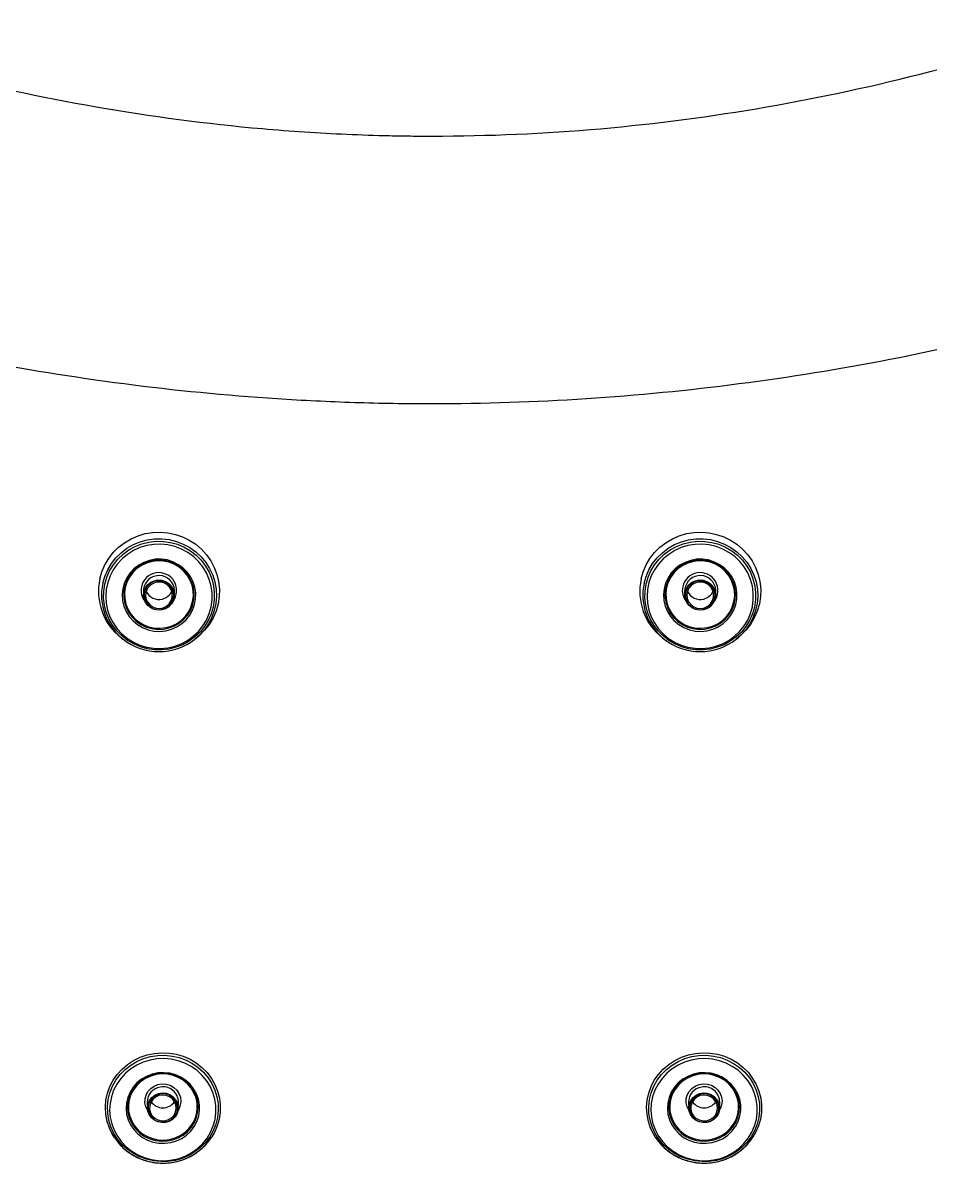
# Model space of a CAD drawing. Extents: x 527 to 611, y 788 to 934.
# Drawn here: x 584.43 to 597.96, y 833.07 to 850.08 of the extents above; entities that cross this region are included whole.
import ezdxf

# ---------------------------------------------------------------- set-up
doc = ezdxf.new("R2010")
doc.units = 0
doc.header["$MEASUREMENT"] = 0
doc.layers.add('1', color=4, linetype='Continuous')
doc.layers.add('GEOMETRY', color=3, linetype='Continuous', lineweight=25)

# ---------------------------------------------------------------- blocks, each defined once
blk = doc.blocks.new('2026_FLAIR')
at = {"layer": 'GEOMETRY'}
for p, q in [((59.157, 38.231), (59.16, 38.17)), ((59.62, 38.17), (59.622, 38.231)), ((67.228, 38.231), (67.231, 38.17)), ((67.691, 38.17), (67.693, 38.231)), ((58.826, 37.544), (58.853, 37.522)), ((59.926, 37.522), (59.954, 37.544)), ((66.897, 37.544), (66.924, 37.522)), ((67.997, 37.522), (68.025, 37.544)), ((59.215, 30.617), (59.218, 30.528)), ((59.424, 30.742), (59.411, 30.741)), ((59.678, 30.528), (59.68, 30.617)), ((67.286, 30.617), (67.289, 30.528)), ((67.494, 30.742), (67.482, 30.741)), ((67.749, 30.528), (67.751, 30.617)), ((58.686, 30.151), (58.72, 30.099)), ((58.72, 30.097), (58.833, 29.961)), ((60.176, 30.099), (60.21, 30.151)), ((66.757, 30.151), (66.79, 30.099)), ((66.791, 30.097), (66.903, 29.961)), ((68.247, 30.099), (68.281, 30.151))]:
    blk.add_line(p, q, dxfattribs=at)
at = {"layer": 'GEOMETRY', "flags": 128}
for points in [[(58.509, 38.42), (58.539, 38.527), (58.583, 38.629), (58.64, 38.725), (58.709, 38.813), (58.788, 38.893), (58.877, 38.961), (58.974, 39.019), (59.078, 39.064), (59.186, 39.096), (59.298, 39.114), (59.411, 39.118), (59.524, 39.109), (59.634, 39.085), (59.741, 39.049), (59.842, 38.999), (59.937, 38.937), (60.022, 38.865), (60.098, 38.782), (60.162, 38.691), (60.214, 38.592), (60.253, 38.488), (60.279, 38.38), (60.291, 38.269), (60.288, 38.158), (60.271, 38.048), (60.241, 37.941), (60.196, 37.839), (60.14, 37.743), (60.071, 37.655), (59.992, 37.575), (59.954, 37.544)], [(66.579, 38.42), (66.61, 38.527), (66.654, 38.629), (66.711, 38.725), (66.78, 38.813), (66.859, 38.893), (66.948, 38.961), (67.045, 39.019), (67.148, 39.064), (67.257, 39.096), (67.368, 39.114), (67.482, 39.118), (67.594, 39.109), (67.705, 39.085), (67.812, 39.049), (67.913, 38.999), (68.007, 38.937), (68.093, 38.865), (68.168, 38.782), (68.233, 38.691), (68.285, 38.592), (68.324, 38.488), (68.35, 38.38), (68.362, 38.269), (68.359, 38.158), (68.342, 38.048), (68.311, 37.941), (68.267, 37.839), (68.21, 37.743), (68.142, 37.655), (68.062, 37.575), (68.025, 37.544)], [(58.552, 38.355), (58.582, 38.459), (58.625, 38.558), (58.681, 38.651), (58.748, 38.736), (58.826, 38.812), (58.913, 38.877), (59.008, 38.932), (59.109, 38.973), (59.215, 39.002), (59.324, 39.017), (59.434, 39.018), (59.543, 39.006), (59.65, 38.98), (59.752, 38.941), (59.848, 38.889), (59.937, 38.826), (60.017, 38.752), (60.087, 38.668), (60.145, 38.577), (60.191, 38.479), (60.223, 38.376), (60.242, 38.27), (60.247, 38.162), (60.238, 38.055), (60.215, 37.949), (60.178, 37.848), (60.129, 37.752), (60.067, 37.662), (59.994, 37.582), (59.926, 37.522)], [(58.582, 38.343), (58.611, 38.445), (58.654, 38.542), (58.71, 38.633), (58.777, 38.717), (58.854, 38.79), (58.941, 38.854), (59.036, 38.905), (59.136, 38.944), (59.241, 38.97), (59.348, 38.983), (59.457, 38.981), (59.564, 38.966), (59.668, 38.937), (59.767, 38.894), (59.86, 38.84), (59.944, 38.774), (60.02, 38.698), (60.084, 38.613), (60.137, 38.52), (60.177, 38.422), (60.203, 38.319), (60.215, 38.213), (60.214, 38.107), (60.198, 38.002), (60.168, 37.9), (60.125, 37.803), (60.07, 37.712), (60.003, 37.629), (59.925, 37.555), (59.838, 37.491), (59.744, 37.44), (59.644, 37.401), (59.539, 37.375), (59.431, 37.363), (59.323, 37.364), (59.216, 37.38), (59.112, 37.409), (59.013, 37.451), (58.92, 37.505), (58.835, 37.571), (58.76, 37.647), (58.696, 37.732), (58.643, 37.825), (58.603, 37.924), (58.577, 38.027), (58.564, 38.132), (58.566, 38.238), (58.582, 38.343)], [(59.903, 38.754), (59.818, 38.816), (59.725, 38.866), (59.626, 38.903), (59.523, 38.927), (59.418, 38.938), (59.312, 38.935), (59.207, 38.917), (59.106, 38.887), (59.01, 38.843), (58.92, 38.787), (58.839, 38.72), (58.768, 38.643), (58.708, 38.558), (58.66, 38.465), (58.625, 38.367), (58.604, 38.265), (58.597, 38.161), (58.603, 38.057), (58.624, 37.955), (58.659, 37.857), (58.707, 37.764), (58.767, 37.678), (58.838, 37.601), (58.918, 37.534), (59.008, 37.478), (59.104, 37.434), (59.205, 37.403), (59.309, 37.386), (59.415, 37.382), (59.521, 37.392), (59.624, 37.416), (59.723, 37.453), (59.816, 37.503), (59.901, 37.565), (59.977, 37.637), (60.043, 37.719), (60.097, 37.808), (60.139, 37.904), (60.167, 38.004), (60.181, 38.107), (60.181, 38.211), (60.168, 38.314), (60.14, 38.414), (60.098, 38.51), (60.045, 38.6), (59.979, 38.681), (59.903, 38.754)], [(66.623, 38.355), (66.652, 38.459), (66.696, 38.558), (66.751, 38.651), (66.819, 38.736), (66.897, 38.812), (66.984, 38.877), (67.079, 38.932), (67.18, 38.973), (67.286, 39.002), (67.395, 39.017), (67.505, 39.018), (67.614, 39.006), (67.72, 38.98), (67.823, 38.941), (67.919, 38.889), (68.008, 38.826), (68.088, 38.752), (68.158, 38.668), (68.216, 38.577), (68.261, 38.479), (68.294, 38.376), (68.313, 38.27), (68.318, 38.162), (68.309, 38.055), (68.286, 37.949), (68.249, 37.848), (68.199, 37.752), (68.138, 37.662), (68.065, 37.582), (67.997, 37.522)], [(66.653, 38.343), (66.682, 38.445), (66.725, 38.542), (66.781, 38.633), (66.848, 38.717), (66.925, 38.79), (67.012, 38.854), (67.107, 38.905), (67.207, 38.944), (67.312, 38.97), (67.419, 38.983), (67.527, 38.981), (67.634, 38.966), (67.738, 38.937), (67.838, 38.894), (67.93, 38.84), (68.015, 38.774), (68.09, 38.698), (68.155, 38.613), (68.208, 38.52), (68.247, 38.422), (68.274, 38.319), (68.286, 38.213), (68.285, 38.107), (68.269, 38.002), (68.239, 37.9), (68.196, 37.803), (68.141, 37.712), (68.074, 37.629), (67.996, 37.555), (67.909, 37.491), (67.815, 37.44), (67.714, 37.401), (67.61, 37.375), (67.502, 37.363), (67.394, 37.364), (67.287, 37.38), (67.183, 37.409), (67.084, 37.451), (66.991, 37.505), (66.906, 37.571), (66.831, 37.647), (66.767, 37.732), (66.714, 37.825), (66.674, 37.924), (66.648, 38.027), (66.635, 38.132), (66.637, 38.238), (66.653, 38.343)], [(67.974, 38.754), (67.889, 38.816), (67.796, 38.866), (67.697, 38.903), (67.594, 38.927), (67.488, 38.938), (67.382, 38.935), (67.278, 38.917), (67.177, 38.887), (67.08, 38.843), (66.991, 38.787), (66.91, 38.72), (66.839, 38.643), (66.779, 38.558), (66.731, 38.465), (66.696, 38.367), (66.675, 38.265), (66.667, 38.161), (66.674, 38.057), (66.695, 37.955), (66.73, 37.857), (66.778, 37.764), (66.837, 37.678), (66.908, 37.601), (66.989, 37.534), (67.079, 37.478), (67.175, 37.434), (67.276, 37.403), (67.38, 37.386), (67.486, 37.382), (67.592, 37.392), (67.695, 37.416), (67.794, 37.453), (67.887, 37.503), (67.972, 37.565), (68.048, 37.637), (68.114, 37.719), (68.168, 37.808), (68.21, 37.904), (68.238, 38.004), (68.252, 38.107), (68.252, 38.211), (68.238, 38.314), (68.211, 38.414), (68.169, 38.51), (68.115, 38.6), (68.05, 38.681), (67.974, 38.754)], [(59.745, 38.588), (59.673, 38.638), (59.594, 38.677), (59.51, 38.703), (59.422, 38.715), (59.334, 38.713), (59.247, 38.697), (59.164, 38.668), (59.087, 38.626), (59.017, 38.572), (58.958, 38.509), (58.909, 38.436), (58.873, 38.357), (58.85, 38.274), (58.841, 38.187), (58.847, 38.101), (58.866, 38.016), (58.9, 37.936), (58.945, 37.862), (59.003, 37.796), (59.07, 37.74), (59.146, 37.695), (59.228, 37.663), (59.314, 37.644), (59.402, 37.639), (59.49, 37.648), (59.575, 37.671), (59.655, 37.706), (59.729, 37.754), (59.794, 37.813), (59.848, 37.881), (59.89, 37.957), (59.92, 38.039), (59.936, 38.124), (59.937, 38.211), (59.925, 38.296), (59.898, 38.379), (59.859, 38.457), (59.807, 38.527), (59.745, 38.588)], [(59.73, 38.578), (59.66, 38.628), (59.581, 38.665), (59.498, 38.69), (59.412, 38.7), (59.325, 38.697), (59.24, 38.679), (59.159, 38.648), (59.084, 38.605), (59.018, 38.55), (58.962, 38.485), (58.917, 38.411), (58.885, 38.332), (58.868, 38.248), (58.864, 38.163), (58.875, 38.079), (58.899, 37.997), (58.938, 37.92), (58.988, 37.851), (59.049, 37.79), (59.12, 37.741), (59.198, 37.703), (59.282, 37.679), (59.368, 37.668), (59.455, 37.672), (59.54, 37.689), (59.621, 37.72), (59.695, 37.764), (59.762, 37.819), (59.818, 37.884), (59.863, 37.957), (59.894, 38.037), (59.912, 38.12), (59.916, 38.205), (59.905, 38.29), (59.88, 38.372), (59.842, 38.448), (59.792, 38.518), (59.73, 38.578)], [(58.888, 38.293), (58.877, 38.211), (58.88, 38.128), (58.897, 38.046), (58.927, 37.969), (58.97, 37.897), (59.025, 37.833), (59.089, 37.779), (59.162, 37.736), (59.241, 37.705), (59.324, 37.688), (59.409, 37.684), (59.493, 37.694), (59.574, 37.717), (59.651, 37.753), (59.72, 37.801), (59.78, 37.86), (59.83, 37.927), (59.867, 38.002), (59.892, 38.082), (59.903, 38.164), (59.9, 38.247), (59.883, 38.329), (59.852, 38.407), (59.809, 38.478), (59.755, 38.542), (59.69, 38.596), (59.618, 38.639), (59.539, 38.67), (59.456, 38.687), (59.371, 38.691), (59.287, 38.681), (59.206, 38.658), (59.129, 38.622), (59.06, 38.574), (59, 38.515), (58.95, 38.448), (58.912, 38.373), (58.888, 38.293)], [(67.815, 38.588), (67.744, 38.638), (67.665, 38.677), (67.58, 38.703), (67.493, 38.715), (67.405, 38.713), (67.318, 38.697), (67.235, 38.668), (67.158, 38.626), (67.088, 38.572), (67.028, 38.509), (66.98, 38.436), (66.944, 38.357), (66.921, 38.274), (66.912, 38.187), (66.918, 38.101), (66.937, 38.016), (66.97, 37.936), (67.016, 37.862), (67.074, 37.796), (67.141, 37.74), (67.216, 37.695), (67.298, 37.663), (67.385, 37.644), (67.473, 37.639), (67.56, 37.648), (67.646, 37.671), (67.726, 37.706), (67.8, 37.754), (67.864, 37.813), (67.919, 37.881), (67.961, 37.957), (67.991, 38.039), (68.007, 38.124), (68.008, 38.211), (67.996, 38.296), (67.969, 38.379), (67.93, 38.457), (67.878, 38.527), (67.815, 38.588)], [(67.801, 38.578), (67.73, 38.628), (67.652, 38.665), (67.569, 38.69), (67.483, 38.7), (67.396, 38.697), (67.311, 38.679), (67.23, 38.648), (67.155, 38.605), (67.089, 38.55), (67.033, 38.485), (66.988, 38.411), (66.956, 38.332), (66.938, 38.248), (66.935, 38.163), (66.946, 38.079), (66.97, 37.997), (67.008, 37.92), (67.059, 37.851), (67.12, 37.79), (67.191, 37.741), (67.269, 37.703), (67.352, 37.679), (67.439, 37.668), (67.526, 37.672), (67.611, 37.689), (67.692, 37.72), (67.766, 37.764), (67.833, 37.819), (67.889, 37.884), (67.933, 37.957), (67.965, 38.037), (67.983, 38.12), (67.987, 38.205), (67.976, 38.29), (67.951, 38.372), (67.913, 38.448), (67.863, 38.518), (67.801, 38.578)], [(66.959, 38.293), (66.948, 38.211), (66.951, 38.128), (66.968, 38.046), (66.998, 37.969), (67.041, 37.897), (67.096, 37.833), (67.16, 37.779), (67.233, 37.736), (67.312, 37.705), (67.395, 37.688), (67.479, 37.684), (67.564, 37.694), (67.645, 37.717), (67.721, 37.753), (67.791, 37.801), (67.851, 37.86), (67.901, 37.927), (67.938, 38.002), (67.963, 38.082), (67.974, 38.164), (67.971, 38.247), (67.954, 38.329), (67.923, 38.407), (67.88, 38.478), (67.826, 38.542), (67.761, 38.596), (67.689, 38.639), (67.61, 38.67), (67.527, 38.687), (67.442, 38.691), (67.358, 38.681), (67.276, 38.658), (67.2, 38.622), (67.131, 38.574), (67.07, 38.515), (67.021, 38.448), (66.983, 38.373), (66.959, 38.293)], [(59.167, 38.122), (59.16, 38.179), (59.167, 38.235), (59.188, 38.287), (59.221, 38.333), (59.266, 38.37), (59.318, 38.394), (59.374, 38.405), (59.432, 38.402), (59.487, 38.384), (59.536, 38.354), (59.575, 38.313), (59.603, 38.264), (59.618, 38.209), (59.618, 38.153), (59.604, 38.098), (59.577, 38.048), (59.537, 38.006), (59.489, 37.976), (59.434, 37.958), (59.377, 37.954), (59.32, 37.965), (59.268, 37.988), (59.223, 38.024), (59.189, 38.07), (59.167, 38.122)], [(59.603, 38.233), (59.582, 38.283), (59.55, 38.326), (59.507, 38.361), (59.457, 38.383), (59.403, 38.393), (59.348, 38.39), (59.295, 38.373), (59.249, 38.343), (59.211, 38.304), (59.185, 38.256), (59.171, 38.204), (59.172, 38.15), (59.186, 38.097), (59.212, 38.05), (59.25, 38.011), (59.297, 37.982), (59.35, 37.965), (59.405, 37.962), (59.459, 37.973), (59.509, 37.996), (59.551, 38.031), (59.583, 38.075), (59.603, 38.125), (59.61, 38.179), (59.603, 38.233)], [(59.196, 38.128), (59.217, 38.079), (59.251, 38.037), (59.295, 38.005), (59.346, 37.986), (59.4, 37.982), (59.454, 37.992), (59.502, 38.016), (59.543, 38.051), (59.572, 38.097), (59.588, 38.148), (59.588, 38.201), (59.575, 38.253), (59.547, 38.299), (59.508, 38.336), (59.46, 38.362), (59.407, 38.373), (59.352, 38.371), (59.301, 38.354), (59.256, 38.323), (59.221, 38.283), (59.198, 38.234), (59.19, 38.181), (59.196, 38.128)], [(59.622, 38.231), (59.623, 38.242), (59.615, 38.299)], [(67.238, 38.122), (67.231, 38.179), (67.238, 38.235), (67.259, 38.287), (67.292, 38.333), (67.336, 38.37), (67.389, 38.394), (67.445, 38.405), (67.503, 38.402), (67.558, 38.384), (67.607, 38.354), (67.646, 38.313), (67.674, 38.264), (67.689, 38.209), (67.689, 38.153), (67.675, 38.098), (67.648, 38.048), (67.608, 38.006), (67.56, 37.976), (67.505, 37.958), (67.447, 37.954), (67.391, 37.965), (67.338, 37.988), (67.294, 38.024), (67.26, 38.07), (67.238, 38.122)], [(67.674, 38.233), (67.653, 38.283), (67.62, 38.326), (67.578, 38.361), (67.528, 38.383), (67.473, 38.393), (67.418, 38.39), (67.366, 38.373), (67.32, 38.343), (67.282, 38.304), (67.256, 38.256), (67.242, 38.204), (67.243, 38.15), (67.257, 38.097), (67.283, 38.05), (67.321, 38.011), (67.368, 37.982), (67.421, 37.965), (67.476, 37.962), (67.53, 37.973), (67.58, 37.996), (67.622, 38.031), (67.654, 38.075), (67.674, 38.125), (67.681, 38.179), (67.674, 38.233)], [(67.267, 38.128), (67.288, 38.079), (67.322, 38.037), (67.366, 38.005), (67.417, 37.986), (67.471, 37.982), (67.525, 37.992), (67.573, 38.016), (67.614, 38.051), (67.643, 38.097), (67.658, 38.148), (67.659, 38.201), (67.645, 38.253), (67.618, 38.299), (67.579, 38.336), (67.531, 38.362), (67.478, 38.373), (67.423, 38.371), (67.372, 38.354), (67.327, 38.323), (67.292, 38.283), (67.269, 38.234), (67.261, 38.181), (67.267, 38.128)], [(67.693, 38.231), (67.694, 38.242), (67.686, 38.299)], [(58.72, 30.099), (58.696, 30.137), (58.65, 30.233), (58.616, 30.333), (58.596, 30.437), (58.591, 30.543), (58.599, 30.648), (58.621, 30.751), (58.657, 30.851), (58.706, 30.945), (58.767, 31.033), (58.839, 31.113), (58.921, 31.183), (59.012, 31.242), (59.11, 31.29), (59.213, 31.325), (59.321, 31.347), (59.43, 31.356), (59.54, 31.352), (59.648, 31.334), (59.753, 31.303), (59.853, 31.259), (59.946, 31.203), (60.031, 31.136), (60.107, 31.06), (60.172, 30.974), (60.224, 30.882), (60.264, 30.784), (60.291, 30.681), (60.304, 30.577), (60.303, 30.471), (60.287, 30.367), (60.258, 30.265), (60.216, 30.168), (60.176, 30.099)], [(59.204, 29.767), (59.103, 29.804), (59.008, 29.853), (58.92, 29.914), (58.841, 29.985), (58.773, 30.066), (58.717, 30.154), (58.673, 30.249), (58.642, 30.349), (58.625, 30.451), (58.622, 30.555), (58.633, 30.658), (58.658, 30.759), (58.697, 30.856), (58.748, 30.948), (58.812, 31.032), (58.886, 31.107), (58.97, 31.172), (59.062, 31.227), (59.161, 31.269), (59.264, 31.299), (59.371, 31.315), (59.479, 31.318), (59.587, 31.307), (59.692, 31.283), (59.793, 31.246), (59.888, 31.197), (59.976, 31.136), (60.054, 31.064), (60.122, 30.984), (60.179, 30.895), (60.223, 30.8), (60.254, 30.701), (60.271, 30.598), (60.274, 30.495), (60.263, 30.391), (60.237, 30.29), (60.199, 30.193), (60.147, 30.102), (60.084, 30.018), (60.01, 29.943), (59.926, 29.877), (59.833, 29.823), (59.735, 29.781), (59.631, 29.751), (59.524, 29.735), (59.416, 29.732), (59.309, 29.742), (59.204, 29.767)], [(66.79, 30.099), (66.767, 30.137), (66.72, 30.233), (66.687, 30.333), (66.667, 30.437), (66.661, 30.543), (66.67, 30.648), (66.692, 30.751), (66.728, 30.851), (66.776, 30.945), (66.837, 31.033), (66.91, 31.113), (66.992, 31.183), (67.083, 31.242), (67.181, 31.29), (67.284, 31.325), (67.391, 31.347), (67.501, 31.356), (67.611, 31.352), (67.719, 31.334), (67.824, 31.303), (67.924, 31.259), (68.017, 31.203), (68.102, 31.136), (68.178, 31.06), (68.242, 30.974), (68.295, 30.882), (68.335, 30.784), (68.362, 30.681), (68.375, 30.577), (68.373, 30.471), (68.358, 30.367), (68.329, 30.265), (68.287, 30.168), (68.247, 30.099)], [(67.274, 29.767), (67.173, 29.804), (67.078, 29.853), (66.991, 29.914), (66.912, 29.985), (66.844, 30.066), (66.788, 30.154), (66.744, 30.249), (66.713, 30.349), (66.696, 30.451), (66.693, 30.555), (66.704, 30.658), (66.729, 30.759), (66.768, 30.856), (66.819, 30.948), (66.883, 31.032), (66.957, 31.107), (67.041, 31.172), (67.133, 31.227), (67.232, 31.269), (67.335, 31.299), (67.442, 31.315), (67.55, 31.318), (67.658, 31.307), (67.763, 31.283), (67.864, 31.246), (67.959, 31.197), (68.046, 31.136), (68.125, 31.064), (68.193, 30.984), (68.25, 30.895), (68.294, 30.8), (68.325, 30.701), (68.342, 30.598), (68.345, 30.495), (68.333, 30.391), (68.308, 30.29), (68.27, 30.193), (68.218, 30.102), (68.155, 30.018), (68.08, 29.943), (67.996, 29.877), (67.904, 29.823), (67.806, 29.781), (67.702, 29.751), (67.595, 29.735), (67.487, 29.732), (67.38, 29.742), (67.274, 29.767)], [(58.89, 31.049), (58.82, 30.972), (58.761, 30.888), (58.714, 30.797), (58.68, 30.7), (58.66, 30.6), (58.654, 30.498), (58.663, 30.397), (58.685, 30.298), (58.721, 30.202), (58.77, 30.111), (58.83, 30.028), (58.902, 29.953), (58.984, 29.889), (59.074, 29.835), (59.171, 29.793), (59.272, 29.764), (59.377, 29.748), (59.483, 29.746), (59.588, 29.757), (59.691, 29.781), (59.789, 29.819), (59.882, 29.869), (59.966, 29.93), (60.042, 30.002), (60.107, 30.082), (60.16, 30.17), (60.2, 30.264), (60.227, 30.363), (60.24, 30.464), (60.239, 30.566), (60.223, 30.666), (60.194, 30.764), (60.152, 30.857), (60.097, 30.944), (60.03, 31.024), (59.953, 31.094), (59.868, 31.153), (59.774, 31.201), (59.675, 31.237), (59.571, 31.259), (59.466, 31.268), (59.36, 31.264), (59.256, 31.246), (59.155, 31.215), (59.059, 31.171), (58.97, 31.115), (58.89, 31.049)], [(66.961, 31.049), (66.891, 30.972), (66.832, 30.888), (66.785, 30.797), (66.751, 30.7), (66.731, 30.6), (66.725, 30.498), (66.734, 30.397), (66.756, 30.298), (66.792, 30.202), (66.84, 30.111), (66.901, 30.028), (66.973, 29.953), (67.055, 29.889), (67.145, 29.835), (67.241, 29.793), (67.343, 29.764), (67.448, 29.748), (67.554, 29.746), (67.659, 29.757), (67.762, 29.781), (67.86, 29.819), (67.953, 29.869), (68.037, 29.93), (68.113, 30.002), (68.177, 30.082), (68.23, 30.17), (68.271, 30.264), (68.298, 30.363), (68.311, 30.464), (68.31, 30.566), (68.294, 30.666), (68.265, 30.764), (68.223, 30.857), (68.168, 30.944), (68.101, 31.024), (68.024, 31.094), (67.938, 31.153), (67.845, 31.201), (67.746, 31.237), (67.642, 31.259), (67.537, 31.268), (67.431, 31.264), (67.327, 31.246), (67.226, 31.215), (67.13, 31.171), (67.041, 31.115), (66.961, 31.049)], [(59.062, 30.906), (59.005, 30.842), (58.959, 30.77), (58.925, 30.691), (58.905, 30.609), (58.899, 30.524), (58.908, 30.44), (58.93, 30.358), (58.966, 30.28), (59.014, 30.209), (59.073, 30.147), (59.143, 30.094), (59.22, 30.053), (59.303, 30.024), (59.389, 30.008), (59.478, 30.006), (59.565, 30.017), (59.649, 30.042), (59.729, 30.079), (59.801, 30.128), (59.863, 30.188), (59.915, 30.256), (59.955, 30.332), (59.982, 30.413), (59.995, 30.497), (59.994, 30.581), (59.978, 30.665), (59.949, 30.745), (59.907, 30.819), (59.853, 30.886), (59.789, 30.944), (59.715, 30.991), (59.635, 31.027), (59.55, 31.049), (59.462, 31.058), (59.374, 31.054), (59.288, 31.035), (59.206, 31.004), (59.13, 30.961), (59.062, 30.906)], [(59.078, 30.901), (59.021, 30.838), (58.976, 30.766), (58.944, 30.689), (58.926, 30.607), (58.922, 30.524), (58.932, 30.441), (58.956, 30.361), (58.994, 30.286), (59.044, 30.217), (59.105, 30.158), (59.176, 30.109), (59.253, 30.072), (59.337, 30.048), (59.423, 30.037), (59.51, 30.04), (59.595, 30.056), (59.676, 30.086), (59.751, 30.129), (59.818, 30.182), (59.874, 30.245), (59.919, 30.317), (59.951, 30.394), (59.97, 30.476), (59.974, 30.559), (59.964, 30.642), (59.939, 30.722), (59.902, 30.798), (59.851, 30.866), (59.79, 30.925), (59.72, 30.974), (59.642, 31.011), (59.559, 31.036), (59.473, 31.046), (59.386, 31.044), (59.301, 31.027), (59.219, 30.997), (59.145, 30.955), (59.078, 30.901)], [(59.296, 30.075), (59.379, 30.058), (59.464, 30.054), (59.548, 30.063), (59.629, 30.085), (59.706, 30.12), (59.776, 30.167), (59.836, 30.224), (59.886, 30.29), (59.924, 30.362), (59.949, 30.44), (59.961, 30.521), (59.958, 30.602), (59.942, 30.682), (59.912, 30.758), (59.869, 30.829), (59.815, 30.892), (59.751, 30.945), (59.678, 30.987), (59.6, 31.018), (59.517, 31.035), (59.432, 31.04), (59.348, 31.03), (59.266, 31.008), (59.189, 30.973), (59.12, 30.926), (59.059, 30.869), (59.009, 30.803), (58.971, 30.731), (58.946, 30.653), (58.935, 30.572), (58.937, 30.491), (58.954, 30.411), (58.984, 30.335), (59.027, 30.264), (59.081, 30.201), (59.145, 30.148), (59.217, 30.106), (59.296, 30.075)], [(67.133, 30.906), (67.076, 30.842), (67.029, 30.77), (66.996, 30.691), (66.976, 30.609), (66.97, 30.524), (66.979, 30.44), (67.001, 30.358), (67.037, 30.28), (67.085, 30.209), (67.144, 30.147), (67.213, 30.094), (67.29, 30.053), (67.373, 30.024), (67.46, 30.008), (67.548, 30.006), (67.636, 30.017), (67.72, 30.042), (67.8, 30.079), (67.871, 30.128), (67.934, 30.188), (67.986, 30.256), (68.026, 30.332), (68.053, 30.413), (68.066, 30.497), (68.065, 30.581), (68.049, 30.665), (68.02, 30.745), (67.978, 30.819), (67.924, 30.886), (67.86, 30.944), (67.786, 30.991), (67.706, 31.027), (67.621, 31.049), (67.533, 31.058), (67.445, 31.054), (67.359, 31.035), (67.277, 31.004), (67.201, 30.961), (67.133, 30.906)], [(67.149, 30.901), (67.092, 30.838), (67.047, 30.766), (67.015, 30.689), (66.997, 30.607), (66.993, 30.524), (67.003, 30.441), (67.027, 30.361), (67.065, 30.286), (67.115, 30.217), (67.176, 30.158), (67.246, 30.109), (67.324, 30.072), (67.407, 30.048), (67.494, 30.037), (67.581, 30.04), (67.666, 30.056), (67.747, 30.086), (67.822, 30.129), (67.889, 30.182), (67.945, 30.245), (67.99, 30.317), (68.022, 30.394), (68.041, 30.476), (68.045, 30.559), (68.034, 30.642), (68.01, 30.722), (67.972, 30.798), (67.922, 30.866), (67.861, 30.925), (67.791, 30.974), (67.713, 31.011), (67.63, 31.036), (67.544, 31.046), (67.457, 31.044), (67.372, 31.027), (67.29, 30.997), (67.215, 30.955), (67.149, 30.901)], [(67.367, 30.075), (67.45, 30.058), (67.534, 30.054), (67.619, 30.063), (67.7, 30.085), (67.777, 30.12), (67.846, 30.167), (67.907, 30.224), (67.957, 30.29), (67.995, 30.362), (68.02, 30.44), (68.032, 30.521), (68.029, 30.602), (68.012, 30.682), (67.982, 30.758), (67.94, 30.829), (67.886, 30.892), (67.821, 30.945), (67.749, 30.987), (67.67, 31.018), (67.588, 31.035), (67.503, 31.04), (67.419, 31.03), (67.337, 31.008), (67.26, 30.973), (67.191, 30.926), (67.13, 30.869), (67.08, 30.803), (67.042, 30.731), (67.017, 30.653), (67.006, 30.572), (67.008, 30.491), (67.025, 30.411), (67.055, 30.335), (67.097, 30.264), (67.152, 30.201), (67.216, 30.148), (67.288, 30.106), (67.367, 30.075)], [(59.221, 30.498), (59.195, 30.549), (59.181, 30.607), (59.182, 30.667), (59.197, 30.725), (59.225, 30.778), (59.266, 30.824), (59.316, 30.859), (59.373, 30.882), (59.435, 30.892), (59.497, 30.888), (59.556, 30.87), (59.61, 30.84), (59.654, 30.798), (59.688, 30.748), (59.709, 30.692), (59.716, 30.633), (59.708, 30.573), (59.686, 30.517), (59.675, 30.498)], [(67.292, 30.498), (67.266, 30.549), (67.252, 30.607), (67.253, 30.667), (67.268, 30.725), (67.296, 30.778), (67.337, 30.824), (67.387, 30.859), (67.444, 30.882), (67.505, 30.892), (67.568, 30.888), (67.627, 30.87), (67.681, 30.84), (67.725, 30.798), (67.759, 30.748), (67.78, 30.692), (67.786, 30.633), (67.779, 30.573), (67.757, 30.517), (67.745, 30.498)], [(59.486, 30.317), (59.429, 30.315), (59.372, 30.326), (59.321, 30.351), (59.277, 30.387), (59.244, 30.433), (59.224, 30.485), (59.218, 30.54), (59.226, 30.594), (59.248, 30.645), (59.283, 30.69), (59.328, 30.724), (59.381, 30.747), (59.438, 30.756), (59.495, 30.751), (59.55, 30.733), (59.598, 30.702), (59.637, 30.661), (59.663, 30.612), (59.677, 30.558), (59.675, 30.503), (59.66, 30.45), (59.631, 30.402), (59.591, 30.362), (59.541, 30.333), (59.486, 30.317)], [(59.411, 30.741), (59.358, 30.725), (59.311, 30.698), (59.272, 30.66), (59.245, 30.614), (59.23, 30.563), (59.229, 30.51), (59.242, 30.459), (59.267, 30.412), (59.304, 30.372), (59.35, 30.343), (59.402, 30.326), (59.457, 30.321), (59.511, 30.33), (59.562, 30.352), (59.605, 30.385), (59.638, 30.427), (59.66, 30.476), (59.668, 30.528), (59.662, 30.581), (59.643, 30.63), (59.611, 30.674), (59.569, 30.708), (59.52, 30.732), (59.466, 30.743), (59.424, 30.742)], [(59.481, 30.343), (59.533, 30.359), (59.579, 30.387), (59.615, 30.427), (59.638, 30.474), (59.648, 30.525), (59.642, 30.577), (59.622, 30.626), (59.59, 30.668), (59.546, 30.699), (59.496, 30.719), (59.441, 30.724), (59.388, 30.716), (59.339, 30.693), (59.297, 30.659), (59.267, 30.615), (59.251, 30.565), (59.249, 30.513), (59.262, 30.462), (59.288, 30.417), (59.326, 30.38), (59.374, 30.354), (59.427, 30.341), (59.481, 30.343)], [(67.557, 30.317), (67.499, 30.315), (67.443, 30.326), (67.391, 30.351), (67.348, 30.387), (67.315, 30.433), (67.295, 30.485), (67.289, 30.54), (67.297, 30.594), (67.319, 30.645), (67.354, 30.69), (67.399, 30.724), (67.452, 30.747), (67.509, 30.756), (67.566, 30.751), (67.621, 30.733), (67.669, 30.702), (67.707, 30.661), (67.734, 30.612), (67.747, 30.558), (67.746, 30.503), (67.731, 30.45), (67.702, 30.402), (67.662, 30.362), (67.612, 30.333), (67.557, 30.317)], [(67.482, 30.741), (67.429, 30.725), (67.382, 30.698), (67.343, 30.66), (67.316, 30.614), (67.301, 30.563), (67.3, 30.51), (67.312, 30.459), (67.338, 30.412), (67.375, 30.372), (67.421, 30.343), (67.473, 30.326), (67.528, 30.321), (67.582, 30.33), (67.633, 30.352), (67.676, 30.385), (67.709, 30.427), (67.731, 30.476), (67.739, 30.528), (67.733, 30.581), (67.714, 30.63), (67.682, 30.674), (67.64, 30.708), (67.591, 30.732), (67.537, 30.743), (67.494, 30.742)], [(67.552, 30.343), (67.604, 30.359), (67.65, 30.387), (67.686, 30.427), (67.709, 30.474), (67.718, 30.525), (67.713, 30.577), (67.693, 30.626), (67.66, 30.668), (67.617, 30.699), (67.566, 30.719), (67.512, 30.724), (67.459, 30.716), (67.409, 30.693), (67.368, 30.659), (67.338, 30.615), (67.322, 30.565), (67.32, 30.513), (67.332, 30.462), (67.359, 30.417), (67.397, 30.38), (67.445, 30.354), (67.498, 30.341), (67.552, 30.343)]]:
    blk.add_lwpolyline(points, dxfattribs=at)
at = {"layer": 'GEOMETRY'}
for centre, radius, start, end in [((59.388, 38.248), 0.266, 321.7725, 167.8454), ((59.39, 38.237), 0.233, 15.3592, 181.5513), ((67.459, 38.248), 0.266, 322.5922, 167.8352), ((67.461, 38.237), 0.233, 15.3592, 181.5513), ((59.364, 38.235), 0.876, 167.7861, 232.0421), ((59.366, 38.179), 0.833, 167.7908, 232.0682), ((59.381, 38.249), 0.259, 167.712, 219.7545), ((67.435, 38.235), 0.876, 167.7861, 232.0421), ((67.437, 38.179), 0.833, 167.7908, 232.0682), ((67.452, 38.249), 0.259, 167.7122, 219.8127), ((59.389, 38.321), 0.207, 203.702, 284.7535), ((59.392, 38.319), 0.205, 284.1927, 335.6809), ((67.46, 38.321), 0.207, 203.702, 284.7535), ((67.463, 38.319), 0.205, 284.1927, 335.6809), ((59.39, 38.207), 0.87, 231.9371, 308.0711), ((67.461, 38.207), 0.87, 231.9371, 308.0711), ((59.441, 30.62), 0.226, 98.1813, 180.8833), ((59.451, 30.619), 0.229, 359.4775, 100.7252), ((67.512, 30.62), 0.226, 98.1813, 180.8833), ((67.522, 30.619), 0.229, 359.4775, 100.7252), ((59.448, 30.744), 0.21, 214.048, 325.952), ((67.519, 30.744), 0.21, 214.048, 325.952), ((59.433, 30.565), 0.852, 213.1627, 253.7405), ((59.448, 30.583), 0.874, 253.0993, 326.367), ((67.504, 30.565), 0.852, 213.1627, 253.7405), ((67.519, 30.583), 0.874, 253.0993, 326.367)]:
    blk.add_arc(centre, radius, start, end, dxfattribs=at)
for points, knots in [([(53.614, 46.712), (54.407, 46.44), (55.206, 46.198), (56.818, 45.779), (57.631, 45.603), (59.271, 45.317), (60.098, 45.208), (61.351, 45.098), (61.77, 45.07), (62.402, 45.042), (62.613, 45.035), (62.931, 45.028), (63.037, 45.026), (63.248, 45.024), (63.354, 45.024), (64.304, 45.024), (65.142, 45.061), (66.805, 45.207), (67.63, 45.316), (69.269, 45.601), (70.082, 45.777), (71.697, 46.196), (72.498, 46.438), (73.294, 46.712)], [0, 0, 0, 0, 0.125, 0.125, 0.25, 0.25, 0.375, 0.375, 0.4375, 0.4375, 0.46875, 0.46875, 0.484375, 0.484375, 0.5, 0.5, 0.625, 0.625, 0.75, 0.75, 0.875, 0.875, 1, 1, 1, 1]), ([(72.519, 42.196), (71.041, 41.814), (69.547, 41.523), (66.529, 41.131), (65.004, 41.03), (63.269, 41.03), (63.076, 41.031), (62.69, 41.037), (62.497, 41.042), (61.919, 41.061), (61.535, 41.08), (60.386, 41.155), (59.625, 41.229), (57.357, 41.524), (55.865, 41.815), (54.39, 42.196)], [0, 0, 0, 0, 0.25, 0.25, 0.5, 0.5, 0.53125, 0.53125, 0.5625, 0.5625, 0.625, 0.625, 0.75, 0.75, 1, 1, 1, 1]), ([(59.396, 38.385), (59.396, 38.386), (59.413, 38.387), (59.448, 38.379), (59.495, 38.36), (59.537, 38.33), (59.569, 38.291), (59.586, 38.256), (59.592, 38.236), (59.593, 38.232)], [0, 0, 0, 0, 0.0027014, 0.1922119, 0.3817076, 0.5712158, 0.7607663, 0.9503819, 1, 1, 1, 1]), ([(67.467, 38.385), (67.467, 38.386), (67.484, 38.387), (67.519, 38.379), (67.566, 38.36), (67.607, 38.33), (67.64, 38.291), (67.657, 38.256), (67.663, 38.236), (67.664, 38.232)], [0, 0, 0, 0, 0.0027014, 0.1922119, 0.3817076, 0.5712158, 0.7607663, 0.9503819, 1, 1, 1, 1]), ([(60.016, 29.918), (60.022, 29.923), (60.057, 29.95), (60.112, 30.009), (60.154, 30.068), (60.175, 30.098)], [0, 0, 0, 0, 0.096506, 0.550356, 1, 1, 1, 1]), ([(60.185, 30.236), (60.184, 30.236), (60.183, 30.235), (60.182, 30.234), (60.182, 30.234)], [0, 0, 0, 0, 0.695968, 1, 1, 1, 1]), ([(68.086, 29.918), (68.093, 29.923), (68.128, 29.95), (68.183, 30.009), (68.225, 30.068), (68.246, 30.098)], [0, 0, 0, 0, 0.096506, 0.550356, 1, 1, 1, 1]), ([(58.833, 29.961), (58.834, 29.96), (58.855, 29.933), (58.911, 29.892), (58.994, 29.832), (59.089, 29.783), (59.192, 29.745), (59.3, 29.72), (59.411, 29.708), (59.524, 29.711), (59.637, 29.728), (59.747, 29.759), (59.851, 29.804), (59.942, 29.857), (59.993, 29.9), (60.016, 29.918)], [0, 0, 0, 0, 0.003646, 0.079675, 0.159417, 0.24233, 0.326244, 0.410955, 0.496468, 0.582788, 0.669918, 0.757832, 0.845426, 0.932172, 1, 1, 1, 1]), ([(66.903, 29.961), (66.904, 29.96), (66.926, 29.933), (66.982, 29.892), (67.065, 29.832), (67.16, 29.783), (67.263, 29.745), (67.37, 29.72), (67.482, 29.708), (67.595, 29.711), (67.707, 29.728), (67.817, 29.759), (67.922, 29.804), (68.013, 29.857), (68.064, 29.9), (68.086, 29.918)], [0, 0, 0, 0, 0.003646, 0.079675, 0.159417, 0.24233, 0.326244, 0.410955, 0.496468, 0.582788, 0.669918, 0.757832, 0.845426, 0.932172, 1, 1, 1, 1])]:
    blk.add_open_spline(points, degree=3, knots=knots, dxfattribs=at)

msp = doc.modelspace()

# ---------------------------------------------------------------- block references
at = {"layer": '1'}
msp.add_blockref('2026_FLAIR', (527.067, 803.363), dxfattribs=at)

doc.saveas('drawing.dxf')
